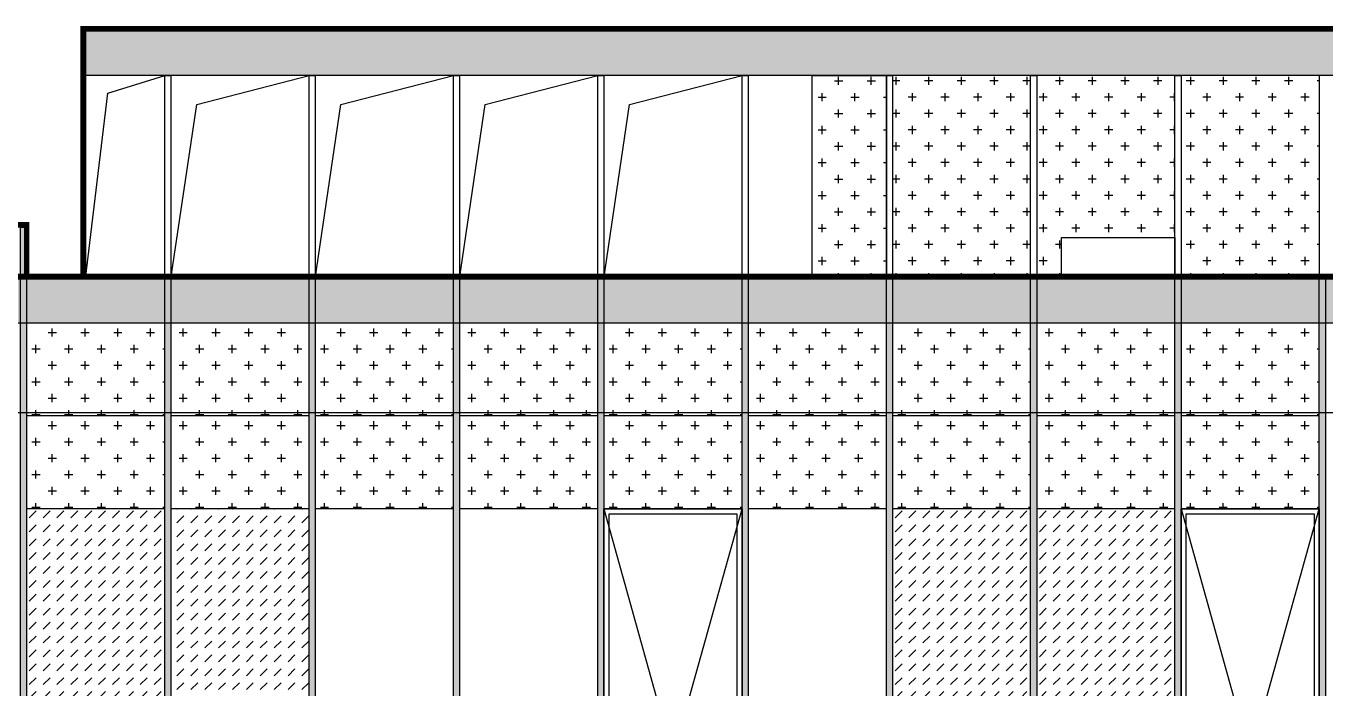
# Model space of a CAD drawing. Extents: x -863035 to 270371, y -8918 to 240488.
# Drawn here: x -372669 to -360067, y 45279 to 51706 of the extents above; entities that cross this region are included whole.
import ezdxf

# ---------------------------------------------------------------- set-up
doc = ezdxf.new("R2010")
doc.units = 0
doc.header["$LTSCALE"] = 1000
doc.header["$MEASUREMENT"] = 0
doc.linetypes.add('109-34 轴网$0$L1$0$$AUDIT_BAD_LTYPE1', pattern=[0])
doc.layers.add('04-不打印_辅助线', color=165, linetype='Continuous', plot=False)
for name, color, linetype in [('05-填充_156', 156, 'Continuous'), ('05-填充_18', 18, 'Continuous'), ('A-C_窗', 140, 'Continuous'), ('A-SUR_看线', 231, 'Continuous'), ('D_铝板', 181, 'Continuous'), ('E-立面', 255, 'Continuous'), ('E-立面轮廓', 241, 'Continuous')]:
    doc.layers.add(name, color=color, linetype=linetype)
pattern_1 = [(360, (35216.51, -103930.42), (158.75, 158.75), [79.375, -238.125]), (90, (35256.2, -103970.1), (-158.75, 158.75), [79.375, -238.125])]
pattern_2 = [(360, (38016.51, -103930.42), (158.75, 158.75), [79.375, -238.125]), (90, (38056.2, -103970.1), (-158.75, 158.75), [79.375, -238.125])]
pattern_3 = [(360, (40816.51, -103930.42), (158.75, 158.75), [79.375, -238.125]), (90, (40856.2, -103970.1), (-158.75, 158.75), [79.375, -238.125])]
pattern_4 = [(360, (43616.51, -103930.42), (158.75, 158.75), [79.375, -238.125]), (90, (43656.2, -103970.1), (-158.75, 158.75), [79.375, -238.125])]
pattern_5 = [(360, (35216.51, -103030.42), (158.75, 158.75), [79.375, -238.125]), (90, (35256.2, -103070.1), (-158.75, 158.75), [79.375, -238.125])]
pattern_6 = [(360, (38016.51, -103030.42), (158.75, 158.75), [79.375, -238.125]), (90, (38056.2, -103070.1), (-158.75, 158.75), [79.375, -238.125])]
pattern_7 = [(360, (40816.51, -103030.42), (158.75, 158.75), [79.375, -238.125]), (90, (40856.2, -103070.1), (-158.75, 158.75), [79.375, -238.125])]
pattern_8 = [(360, (43616.51, -103030.42), (158.75, 158.75), [79.375, -238.125]), (90, (43656.2, -103070.1), (-158.75, 158.75), [79.375, -238.125])]
pattern_9 = [(360, (43616.51, -103030.42), (158.75, 158.75), [79.375, -238.125]), (90, (43656.2, -103070.1), (-158.75, 158.75), [79.375, -238.125])]

# ---------------------------------------------------------------- blocks, each defined once
blk = doc.blocks.new('A$C2DDF4F07')
at = {"layer": 'A-C_窗'}
for points in [[(0, 2400), (1340, 2400), (1340, 0), (0, 0)], [(50, 2350), (1290, 2350), (1290, 50), (50, 50)]]:
    blk.add_lwpolyline(points, close=True, dxfattribs=at)
blk.add_lwpolyline([(0, 2400), (670, 0), (1340, 2400)], dxfattribs=at)
blk = doc.blocks.new('*U27')
at = {"layer": '05-填充_18'}
h = blk.add_hatch(color=256, dxfattribs=at)
h.dxf.hatch_style = 1
h.paths.add_polyline_path([(60, -190), (0, -190), (0, 310), (60, 310)])
blk.add_lwpolyline([(60, -190), (0, -190), (0, 310), (60, 310)], close=True)
blk = doc.blocks.new('*U28')
at = {"layer": '05-填充_18'}
h = blk.add_hatch(color=256, dxfattribs=at)
h.dxf.hatch_style = 1
h.paths.add_polyline_path([(60, -3890), (0, -3890), (0, 310), (60, 310)])
blk.add_lwpolyline([(60, -3890), (0, -3890), (0, 310), (60, 310)], close=True)
blk = doc.blocks.new('*U29')
at = {"layer": '05-填充_18'}
h = blk.add_hatch(color=256, dxfattribs=at)
h.dxf.hatch_style = 1
h.paths.add_polyline_path([(60, -12290), (0, -12290), (0, 310), (60, 310)])
blk.add_lwpolyline([(60, -12290), (0, -12290), (0, 310), (60, 310)], close=True)
blk = doc.blocks.new('*U30')
at = {"layer": '05-填充_18'}
h = blk.add_hatch(color=256, dxfattribs=at)
h.dxf.hatch_style = 1
h.paths.add_polyline_path([(60, -14550), (0, -14550), (0, 310), (60, 310)])
blk.add_lwpolyline([(60, -14550), (0, -14550), (0, 310), (60, 310)], close=True)
blk = doc.blocks.new('lghjuytd')
at = {"layer": '05-填充_156'}
h = blk.add_hatch(dxfattribs=at)
h.set_pattern_fill('CROSS', color=136, scale=100)
h.set_pattern_definition([(0, (-112095.7, 141980.06), (158.75, 158.75), [79.375, -238.125]), (90, (-112056.01, 141940.37), (-158.75, 158.75), [79.375, -238.125])])
h.paths.add_polyline_path([(31473.5, -3348.3), (32193.5, -3348.3), (32193.5, -5293.3), (31473.5, -5293.3)])
h = blk.add_hatch(dxfattribs=at)
h.set_pattern_fill('CROSS', color=136, scale=100, angle=180)
h.set_pattern_definition([(180, (-112095.7, 141980.06), (-158.75, -158.75), [79.375, -238.125]), (270, (-112135.39, 142019.75), (158.75, -158.75), [79.375, -238.125])])
h.paths.add_polyline_path([(33593.5, -3348.3), (32253.5, -3348.3), (32253.5, -5293.3), (33593.5, -5293.3)])
h.paths.add_polyline_path([(34993.5, -3348.3), (33653.5, -3348.3), (33653.5, -5293.3), (33893.5, -5293.3), (33893.5, -4918.3), (34993.5, -4918.3)])
h.paths.add_polyline_path([(36393.5, -3348.3), (35053.5, -3348.3), (35053.5, -5293.3), (36393.5, -5293.3)])
h = blk.add_hatch(dxfattribs=at)
h.set_pattern_fill('CROSS', color=136, scale=100, angle=180)
h.set_pattern_definition(pattern_5)
h.paths.add_polyline_path([(25193.5, -5748.3), (23853.5, -5748.3), (23853.5, -6648.3), (25193.5, -6648.3)])
h = blk.add_hatch(dxfattribs=at)
h.set_pattern_fill('CROSS', color=136, scale=100, angle=180)
h.set_pattern_definition(pattern_5)
h.paths.add_polyline_path([(26593.5, -5748.3), (25253.5, -5748.3), (25253.5, -6648.3), (26593.5, -6648.3)])
h = blk.add_hatch(dxfattribs=at)
h.set_pattern_fill('CROSS', color=136, scale=100, angle=180)
h.set_pattern_definition(pattern_6)
h.paths.add_polyline_path([(27993.5, -5748.3), (26653.5, -5748.3), (26653.5, -6648.3), (27993.5, -6648.3)])
h = blk.add_hatch(dxfattribs=at)
h.set_pattern_fill('CROSS', color=136, scale=100, angle=180)
h.set_pattern_definition(pattern_6)
h.paths.add_polyline_path([(29393.5, -5748.3), (28053.5, -5748.3), (28053.5, -6648.3), (29393.5, -6648.3)])
h = blk.add_hatch(dxfattribs=at)
h.set_pattern_fill('CROSS', color=136, scale=100, angle=180)
h.set_pattern_definition(pattern_7)
h.paths.add_polyline_path([(30793.5, -5748.3), (29453.5, -5748.3), (29453.5, -6648.3), (30793.5, -6648.3)])
h = blk.add_hatch(dxfattribs=at)
h.set_pattern_fill('CROSS', color=136, scale=100, angle=180)
h.set_pattern_definition(pattern_7)
h.paths.add_polyline_path([(32193.5, -5748.3), (30853.5, -5748.3), (30853.5, -6648.3), (32193.5, -6648.3)])
h = blk.add_hatch(dxfattribs=at)
h.set_pattern_fill('CROSS', color=136, scale=100, angle=180)
h.set_pattern_definition([(360, (40816.51, -103030.42), (158.75, 158.75), [79.375, -238.125]), (90, (40856.2, -103070.1), (-158.75, 158.75), [79.375, -238.125])])
h.paths.add_polyline_path([(32193.5, -5748.3), (30853.5, -5748.3), (30853.5, -6648.3), (32193.5, -6648.3)])
h = blk.add_hatch(dxfattribs=at)
h.set_pattern_fill('CROSS', color=136, scale=100, angle=180)
h.set_pattern_definition(pattern_8)
h.paths.add_polyline_path([(33593.5, -5748.3), (32253.5, -5748.3), (32253.5, -6648.3), (33593.5, -6648.3)])
h = blk.add_hatch(dxfattribs=at)
h.set_pattern_fill('CROSS', color=136, scale=100, angle=180)
h.set_pattern_definition(pattern_9)
h.paths.add_polyline_path([(33593.5, -5748.3), (32253.5, -5748.3), (32253.5, -6648.3), (33593.5, -6648.3)])
h = blk.add_hatch(dxfattribs=at)
h.set_pattern_fill('CROSS', color=136, scale=100, angle=180)
h.set_pattern_definition(pattern_8)
h.paths.add_polyline_path([(34993.5, -5748.3), (33653.5, -5748.3), (33653.5, -6648.3), (34993.5, -6648.3)])
h = blk.add_hatch(dxfattribs=at)
h.set_pattern_fill('CROSS', color=136, scale=100, angle=180)
h.set_pattern_definition(pattern_9)
h.paths.add_polyline_path([(34993.5, -5748.3), (33653.5, -5748.3), (33653.5, -6648.3), (34993.5, -6648.3)])
h = blk.add_hatch(dxfattribs=at)
h.set_pattern_fill('CROSS', color=136, scale=100, angle=180)
h.set_pattern_definition([(360, (46416.51, -103030.42), (158.75, 158.75), [79.375, -238.125]), (90, (46456.2, -103070.1), (-158.75, 158.75), [79.375, -238.125])])
h.paths.add_polyline_path([(36393.5, -5748.3), (35053.5, -5748.3), (35053.5, -6648.3), (36393.5, -6648.3)])
h = blk.add_hatch(dxfattribs=at)
h.set_pattern_fill('CROSS', color=136, scale=100, angle=180)
h.set_pattern_definition([(360, (46416.51, -103030.42), (158.75, 158.75), [79.375, -238.125]), (90, (46456.2, -103070.1), (-158.75, 158.75), [79.375, -238.125])])
h.paths.add_polyline_path([(36393.5, -5748.3), (35053.5, -5748.3), (35053.5, -6648.3), (36393.5, -6648.3)])
h = blk.add_hatch(dxfattribs=at)
h.set_pattern_fill('CROSS', color=136, scale=100, angle=180)
h.set_pattern_definition(pattern_1)
h.paths.add_polyline_path([(25193.5, -6648.3), (23853.5, -6648.3), (23853.5, -7548.3), (25193.5, -7548.3)])
h = blk.add_hatch(dxfattribs=at)
h.set_pattern_fill('CROSS', color=136, scale=100, angle=180)
h.set_pattern_definition(pattern_1)
h.paths.add_polyline_path([(26593.5, -6648.3), (25253.5, -6648.3), (25253.5, -7548.3), (26593.5, -7548.3)])
h = blk.add_hatch(dxfattribs=at)
h.set_pattern_fill('CROSS', color=136, scale=100, angle=180)
h.set_pattern_definition(pattern_2)
h.paths.add_polyline_path([(27993.5, -6648.3), (26653.5, -6648.3), (26653.5, -7548.3), (27993.5, -7548.3)])
h = blk.add_hatch(dxfattribs=at)
h.set_pattern_fill('CROSS', color=136, scale=100, angle=180)
h.set_pattern_definition(pattern_2)
h.paths.add_polyline_path([(29393.5, -6648.3), (28053.5, -6648.3), (28053.5, -7548.3), (29393.5, -7548.3)])
h = blk.add_hatch(dxfattribs=at)
h.set_pattern_fill('CROSS', color=136, scale=100, angle=180)
h.set_pattern_definition(pattern_3)
h.paths.add_polyline_path([(30793.5, -6648.3), (29453.5, -6648.3), (29453.5, -7548.3), (30793.5, -7548.3)])
h = blk.add_hatch(dxfattribs=at)
h.set_pattern_fill('CROSS', color=136, scale=100, angle=180)
h.set_pattern_definition(pattern_3)
h.paths.add_polyline_path([(32193.5, -6648.3), (30853.5, -6648.3), (30853.5, -7548.3), (32193.5, -7548.3)])
h = blk.add_hatch(dxfattribs=at)
h.set_pattern_fill('CROSS', color=136, scale=100, angle=180)
h.set_pattern_definition(pattern_4)
h.paths.add_polyline_path([(33593.5, -6648.3), (32253.5, -6648.3), (32253.5, -7548.3), (33593.5, -7548.3)])
h = blk.add_hatch(dxfattribs=at)
h.set_pattern_fill('CROSS', color=136, scale=100, angle=180)
h.set_pattern_definition(pattern_4)
h.paths.add_polyline_path([(34993.5, -6648.3), (33653.5, -6648.3), (33653.5, -7548.3), (34993.5, -7548.3)])
h = blk.add_hatch(dxfattribs=at)
h.set_pattern_fill('CROSS', color=136, scale=100, angle=180)
h.set_pattern_definition([(360, (46416.51, -103930.42), (158.75, 158.75), [79.375, -238.125]), (90, (46456.2, -103970.1), (-158.75, 158.75), [79.375, -238.125])])
h.paths.add_polyline_path([(36393.5, -6648.3), (35053.5, -6648.3), (35053.5, -7548.3), (36393.5, -7548.3)])
h = blk.add_hatch(dxfattribs=at)
h.set_pattern_fill('DASH', color=256, scale=100, angle=225)
h.set_pattern_definition([(45, (32416.51, -103930.42), (4e-14, 134.70384), [95.25, -95.25])])
h.paths.add_polyline_path([(25193.5, -7548.3), (23853.5, -7548.3), (23853.5, -9518.3), (25193.5, -9518.3)])
h = blk.add_hatch(dxfattribs=at)
h.set_pattern_fill('DASH', color=256, scale=100, angle=225)
h.set_pattern_definition([(45, (24016.51, -112330.42), (4e-14, 134.70384), [95.25, -95.25])])
h.paths.add_polyline_path([(26593.5, -7548.3), (25253.5, -7548.3), (25253.5, -9518.3), (26223.5, -9518.3), (26223.5, -10848.3), (26593.5, -10848.3)])
h = blk.add_hatch(dxfattribs=at)
h.set_pattern_fill('DASH', color=256, scale=100, angle=225)
h.set_pattern_definition([(45, (40816.51, -103930.42), (4e-14, 134.70384), [95.25, -95.25])])
h.paths.add_polyline_path([(33593.5, -7548.3), (32253.5, -7548.3), (32253.5, -10848.3), (33593.5, -10848.3)])
h = blk.add_hatch(dxfattribs=at)
h.set_pattern_fill('DASH', color=256, scale=100, angle=225)
h.set_pattern_definition([(45, (42216.51, -103930.42), (4e-14, 134.70384), [95.25, -95.25])])
h.paths.add_polyline_path([(34993.5, -7548.3), (33653.5, -7548.3), (33653.5, -10848.3), (34993.5, -10848.3)])
at = {"layer": '05-填充_18'}
h = blk.add_hatch(color=256, dxfattribs=at)
h.dxf.hatch_style = 1
h.paths.add_polyline_path([(24423.5, -2918.3), (24423.5, -3348.3), (44223.5, -3348.3), (44223.5, -2918.3)])
h = blk.add_hatch(color=256, dxfattribs=at)
h.dxf.hatch_style = 1
h.paths.add_polyline_path([(14623.5, -5318.3), (14623.5, -5748.3), (37223.5, -5748.3), (37223.5, -5318.3)])
at = {"layer": '04-不打印_辅助线'}
blk.add_lwpolyline([(67010, -6618.3), (7385.4, -6618.3)], dxfattribs=at)
at = {"layer": '05-填充_156'}
blk.add_line((26593.5, -17918.3), (26593.5, -5748.3), dxfattribs=at)
at = {"layer": 'A-C_窗'}
for points in [[(25253.5, -5318.3), (25193.5, -5318.3), (25193.5, -3348.3), (25253.5, -3348.3)], [(26653.5, -5318.3), (26593.5, -5318.3), (26593.5, -3348.3), (26653.5, -3348.3)], [(28053.5, -5318.3), (27993.5, -5318.3), (27993.5, -3348.3), (28053.5, -3348.3)], [(29453.5, -5318.3), (29393.5, -5318.3), (29393.5, -3348.3), (29453.5, -3348.3)], [(30853.5, -5318.3), (30793.5, -5318.3), (30793.5, -3348.3), (30853.5, -3348.3)], [(31473.5, -3348.3), (32193.5, -3348.3), (32193.5, -5293.3), (31473.5, -5293.3)], [(32253.5, -5318.3), (32193.5, -5318.3), (32193.5, -3348.3), (32253.5, -3348.3)], [(33653.5, -5318.3), (33593.5, -5318.3), (33593.5, -3348.3), (33653.5, -3348.3)], [(35053.5, -5318.3), (34993.5, -5318.3), (34993.5, -3348.3), (35053.5, -3348.3)], [(33893.5, -4918.3), (34993.5, -4918.3), (34993.5, -5318.3), (33893.5, -5318.3)]]:
    blk.add_lwpolyline(points, close=True, dxfattribs=at)
for points in [[(36393.5, -3348.3), (36393.5, -5318.3)], [(25193.5, -6648.3), (23853.5, -6648.3)], [(26593.5, -6648.3), (25253.5, -6648.3)], [(27993.5, -6648.3), (26653.5, -6648.3)], [(29393.5, -6648.3), (28053.5, -6648.3)], [(30793.5, -6648.3), (29453.5, -6648.3)], [(32193.5, -6648.3), (30853.5, -6648.3)], [(32193.5, -6648.3), (30853.5, -6648.3)], [(33593.5, -6648.3), (32253.5, -6648.3)], [(33593.5, -6648.3), (32253.5, -6648.3)], [(34993.5, -6648.3), (33653.5, -6648.3)], [(34993.5, -6648.3), (33653.5, -6648.3)], [(36393.5, -6648.3), (35053.5, -6648.3)], [(36393.5, -6648.3), (35053.5, -6648.3)], [(25193.5, -7548.3), (23853.5, -7548.3)], [(26593.5, -7548.3), (25253.5, -7548.3)], [(27993.5, -7548.3), (26653.5, -7548.3)], [(29393.5, -7548.3), (28053.5, -7548.3)], [(30793.5, -7548.3), (29453.5, -7548.3)], [(32193.5, -7548.3), (30853.5, -7548.3)], [(33593.5, -7548.3), (32253.5, -7548.3)], [(34993.5, -7548.3), (33653.5, -7548.3)], [(36393.5, -7548.3), (35053.5, -7548.3)]]:
    blk.add_lwpolyline(points, dxfattribs=at)
at = {"layer": 'A-SUR_看线'}
for points in [[(24423.5, -5318.3), (24641, -3520.3), (25193.5, -3348.3)], [(25253.5, -5318.3), (25503.9, -3630), (26595.5, -3348.3)], [(26653.5, -5318.3), (26901.9, -3630), (27993.5, -3348.3)], [(28053.5, -5318.3), (28301.9, -3630), (29393.5, -3348.3)], [(29453.5, -5318.3), (29701.9, -3630), (30793.5, -3348.3)]]:
    blk.add_lwpolyline(points, dxfattribs=at)
at = {"layer": 'D_铝板'}
blk.add_line((24423.5, -3348.3), (24423.5, -5318.3), dxfattribs=at)
at = {"layer": 'E-立面', "linetype": '109-34 轴网$0$L1$0$$AUDIT_BAD_LTYPE1'}
blk.add_line((24423.5, -2918.3), (24423.5, -3348.3), dxfattribs=at)
for points in [[(44223.5, -2918.3), (24423.5, -2918.3)], [(44223.5, -3348.3), (24423.5, -3348.3)], [(23853.5, -4818.3), (13023.5, -4818.3), (13023.5, -9518.3)], [(14423.5, -9518.3), (14423.5, -5318.3), (37423.5, -5318.3), (37423.5, -20178.3)], [(37223.5, -5748.3), (14623.5, -5748.3)]]:
    blk.add_lwpolyline(points, dxfattribs=at)
at = {"layer": 'E-立面轮廓', "const_width": 50}
for points in [[(36348.5, -20203.3), (44248.5, -20203.3), (44248.5, -2893.3), (24398.5, -2893.3), (24398.5, -5318.3)], [(23853.5, -5293.3), (23853.5, -4793.3), (12998.5, -4793.3), (12998.5, -9518.3)], [(14398.5, -9518.3), (14398.5, -5293.3), (37448.5, -5293.3), (37448.5, -20178.3)]]:
    blk.add_lwpolyline(points, dxfattribs=at)
at = {"layer": 'A-C_窗'}
for p in [(29453.5, -9948.3), (35053.5, -9948.3)]:
    blk.add_blockref('A$C2DDF4F07', p, dxfattribs=at)
at = {"layer": 'D_铝板'}
for name, p in [('*U27', (23793.5, -5128.2)), ('*U28', (23793.5, -5628.2)), ('*U28', (25193.5, -5628.2)), ('*U29', (26593.5, -5628.2)), ('*U29', (27993.5, -5628.2)), ('*U29', (29393.5, -5628.2)), ('*U29', (30793.5, -5628.2)), ('*U29', (32193.5, -5628.2)), ('*U29', (33593.5, -5628.2)), ('*U29', (34993.5, -5628.2)), ('*U30', (36393.5, -5628.2))]:
    blk.add_blockref(name, p, dxfattribs=at)

msp = doc.modelspace()

# ---------------------------------------------------------------- block references
msp.add_blockref('lghjuytd', (-396516, 54574.5))

doc.saveas('drawing.dxf')
